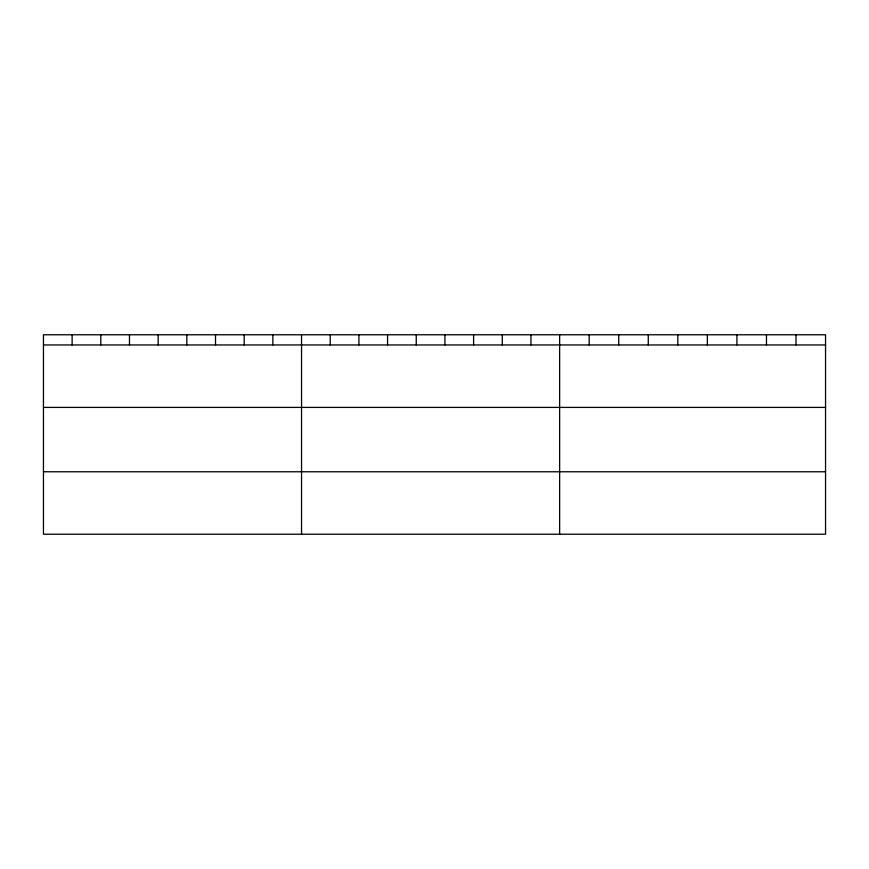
<?xml version="1.0" encoding="UTF-8"?>
<svg xmlns="http://www.w3.org/2000/svg" width="869" height="869" viewBox="0 0 869 869"><rect width="100%" height="100%" fill="white"/><g stroke="black" fill="none" stroke-linecap="round" stroke-linejoin="round"><path stroke-width="1.3" d="M825.55 344.95L825.55 534.229L43.45 534.229L43.45 334.771L825.55 334.771L825.55 344.95L43.45 344.95M43.45 407.409L825.55 407.409M43.45 471.769L825.55 471.769M796.004 334.771L796.004 344.95M766.458 334.771L766.458 344.95M736.912 334.771L736.912 344.95M707.366 334.771L707.366 344.95M677.82 334.771L677.82 344.95M648.274 334.771L648.274 344.95M618.728 334.771L618.728 344.95M589.182 334.771L589.182 344.95M559.636 334.771L559.636 534.229M530.959 334.771L530.959 344.95M502.282 334.771L502.282 344.95M473.605 334.771L473.605 344.95M444.928 334.771L444.928 344.95M416.251 334.771L416.251 344.95M387.574 334.771L387.574 344.95M358.897 334.771L358.897 344.95M330.22 334.771L330.22 344.95M301.543 334.771L301.543 534.229M272.866 334.771L272.866 344.95M244.189 334.771L244.189 344.95M215.512 334.771L215.512 344.95M186.835 334.771L186.835 344.95M158.158 334.771L158.158 344.95M129.481 334.771L129.481 344.95M100.804 334.771L100.804 344.95M72.127 334.771L72.127 344.95"/></g></svg>
